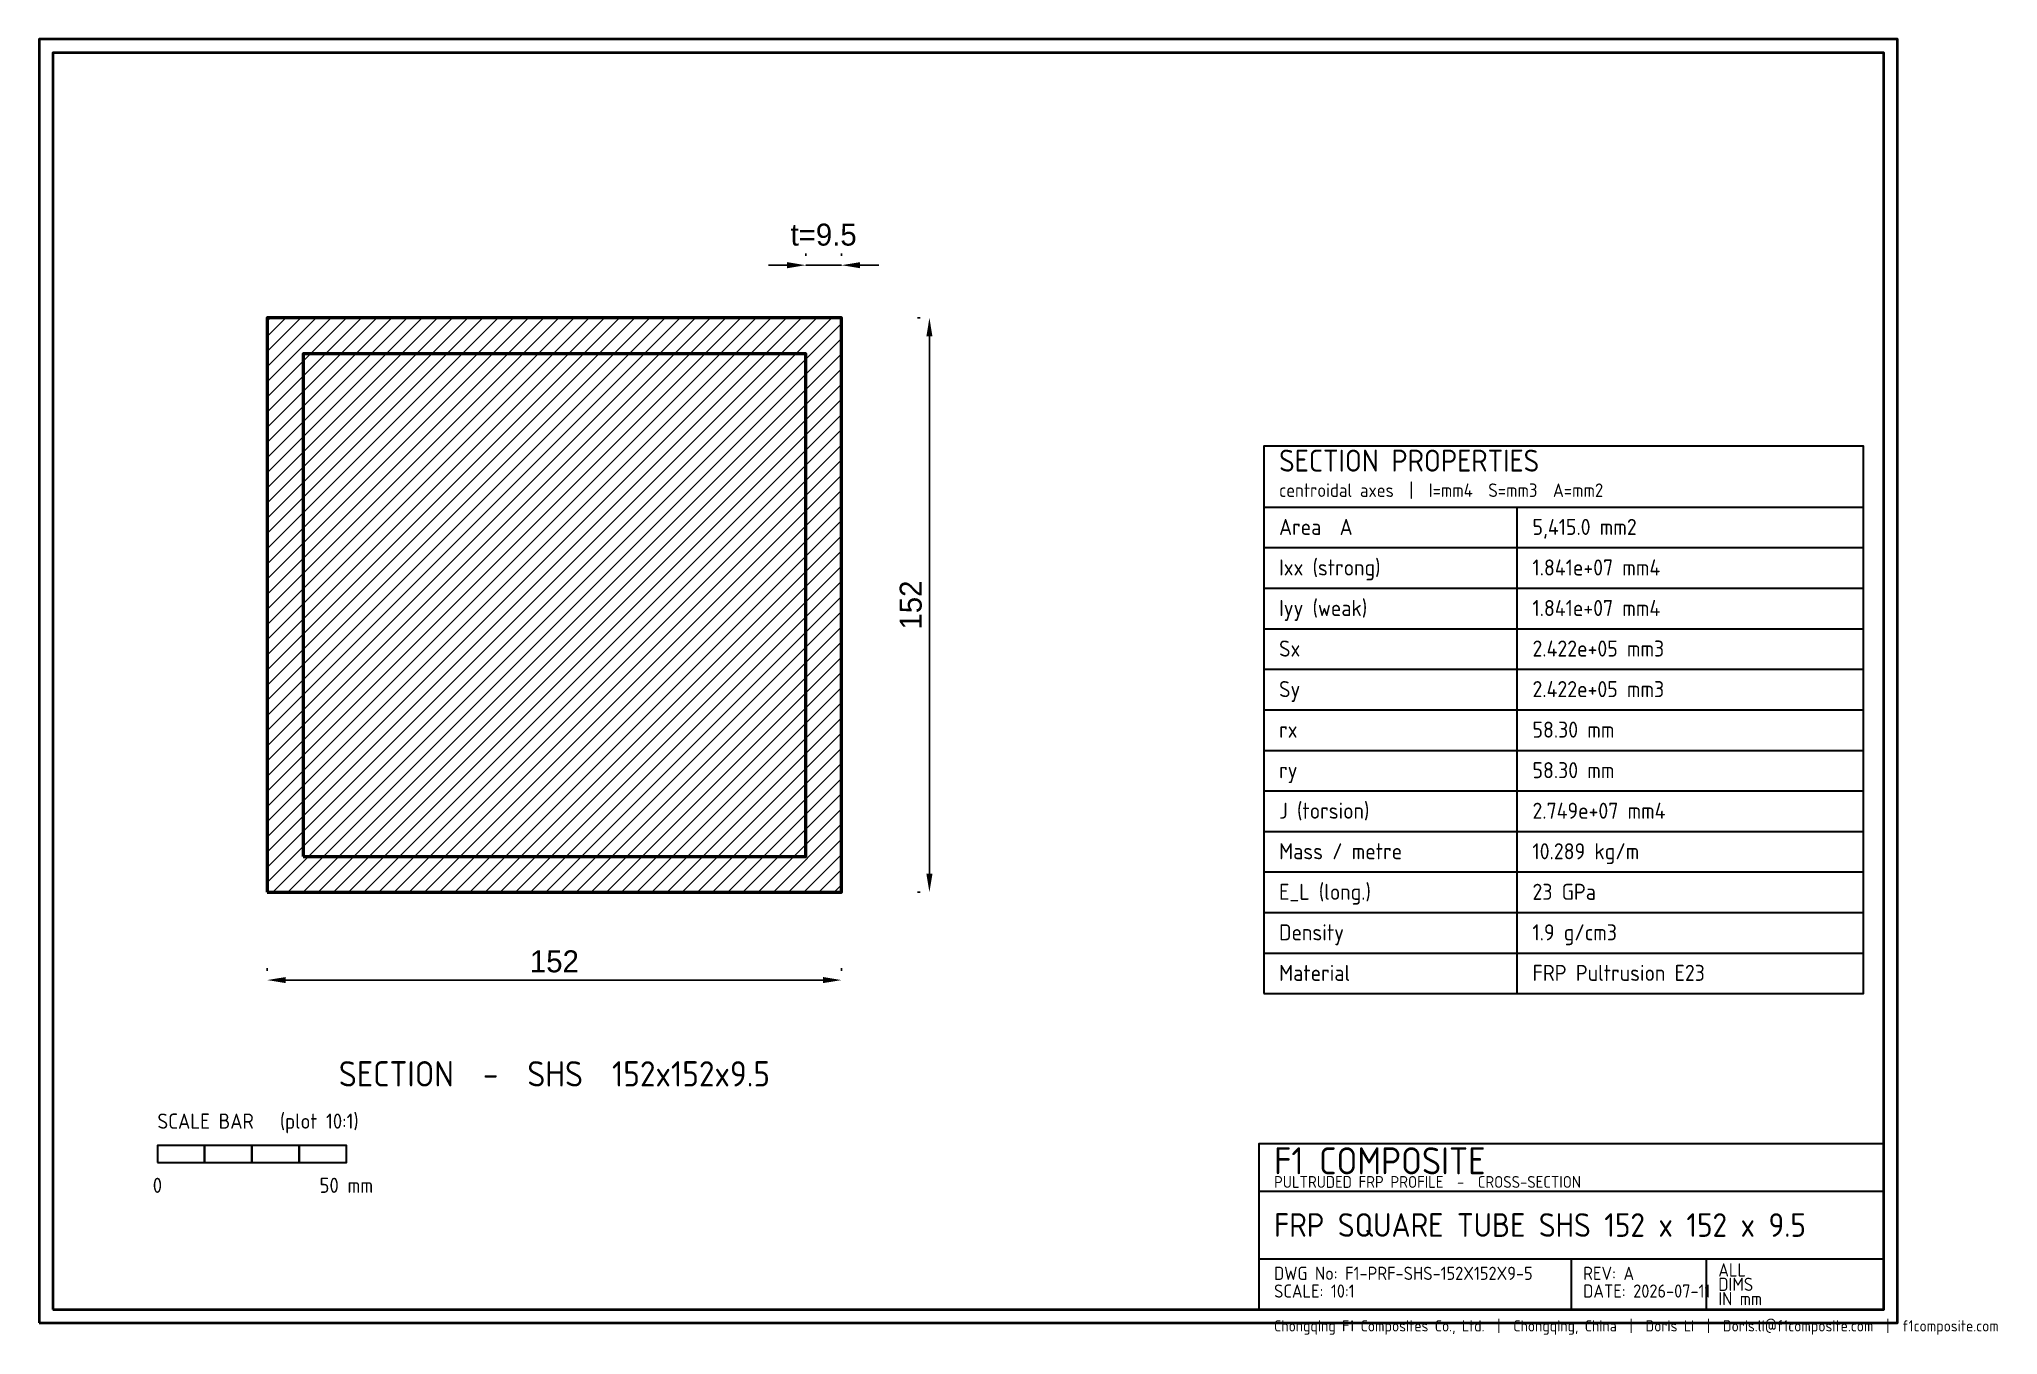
# Model space of a CAD drawing. Header units: millimetres. Extents: x 0 to 11595, y -70 to 7600.
import ezdxf
from ezdxf.enums import TextEntityAlignment as Align

# ---------------------------------------------------------------- set-up
doc = ezdxf.new("R2010")
doc.units = ezdxf.units.MM
for name, color, linetype, lineweight in [('BEAM', 4, 'CONTINUOUS', 50), ('BORDER', 250, 'CONTINUOUS', 40), ('DIM', 1, 'CONTINUOUS', 18), ('HATCH', 9, 'CONTINUOUS', 9), ('TEXT', 250, 'CONTINUOUS', 25), ('TITLE', 250, 'CONTINUOUS', 30)]:
    doc.layers.add(name, color=color, linetype=linetype, lineweight=lineweight)
doc.styles.add('F1', font='isocp.shx')
doc.dimstyles.new('F1DIM', dxfattribs={"dimtxt": 130, "dimasz": 110, "dimexe": 70, "dimexo": 55, "dimgap": 45, "dimtad": 1, "dimdec": 0, "dimcen": 2.5, "dimclrd": 1, "dimclre": 1, "dimclrt": 1, "dimazin": 3, "dimtfac": 1, "dimtmove": 0, "dimatfit": 3})

msp = doc.modelspace()

# ---------------------------------------------------------------- hatches: boundary and pattern name
at = {"layer": 'HATCH'}
h = msp.add_hatch(dxfattribs=at)
h.set_pattern_fill('ANSI31', scale=20)
h.paths.add_polyline_path([(1350, 2550), (4750, 2550), (4750, 5950), (1350, 5950)])
h.paths.add_polyline_path([(1562.5, 2762.5), (4537.5, 2762.5), (4537.5, 5737.5), (1562.5, 5737.5)], flags=0)

# ---------------------------------------------------------------- linework, layer by layer
at = {"layer": 'BEAM'}
for points in [[(1350, 2550), (4750, 2550), (4750, 5950), (1350, 5950)], [(1562.5, 2762.5), (4537.5, 2762.5), (4537.5, 5737.5), (1562.5, 5737.5)]]:
    msp.add_lwpolyline(points, close=True, dxfattribs=at)
at = {"layer": 'BORDER'}
for points in [[(0, 0), (11000, 0), (11000, 7600), (0, 7600)], [(80, 80), (10920, 80), (10920, 7520), (80, 7520)]]:
    msp.add_lwpolyline(points, close=True, dxfattribs=at)
at = {"layer": 'TITLE'}
for p, q in [((7250, 4830), (10800, 4830)), ((8750, 1950), (8750, 4830)), ((7250, 4590), (10800, 4590)), ((7250, 4350), (10800, 4350)), ((7250, 4110), (10800, 4110)), ((7250, 3870), (10800, 3870)), ((7250, 3630), (10800, 3630)), ((7250, 3390), (10800, 3390)), ((7250, 3150), (10800, 3150)), ((7250, 2910), (10800, 2910)), ((7250, 2670), (10800, 2670)), ((7250, 2430), (10800, 2430)), ((7250, 2190), (10800, 2190)), ((7250, 1950), (10800, 1950)), ((7220, 780), (10920, 780)), ((7220, 380), (10920, 380)), ((9070, 80), (9070, 380)), ((9870, 80), (9870, 380))]:
    msp.add_line(p, q, dxfattribs=at)
for points in [[(7250, 1950), (10800, 1950), (10800, 5190), (7250, 5190)], [(700, 950), (979.6, 950), (979.6, 1050), (700, 1050)], [(979.6, 950), (1259.2, 950), (1259.2, 1050), (979.6, 1050)], [(1259.2, 950), (1538.8, 950), (1538.8, 1050), (1259.2, 1050)], [(1538.8, 950), (1818.4, 950), (1818.4, 1050), (1538.8, 1050)], [(7220, 80), (10920, 80), (10920, 1060), (7220, 1060)]]:
    msp.add_lwpolyline(points, close=True, dxfattribs=at)

# ---------------------------------------------------------------- texts
at = {"layer": 'TEXT', "style": 'F1'}
for s, height, p in [('centroidal axes  |  I=mm4  S=mm3  A=mm2', 80, (7340, 4890)), ('Area  A', 95, (7340, 4665)), ('5,415.0 mm2', 95, (8840, 4665)), ('Ixx (strong)', 95, (7340, 4425)), ('1.841e+07 mm4', 95, (8840, 4425)), ('Iyy (weak)', 95, (7340, 4185)), ('1.841e+07 mm4', 95, (8840, 4185)), ('Sx', 95, (7340, 3945)), ('2.422e+05 mm3', 95, (8840, 3945)), ('Sy', 95, (7340, 3705)), ('2.422e+05 mm3', 95, (8840, 3705)), ('rx', 95, (7340, 3465)), ('58.30 mm', 95, (8840, 3465)), ('ry', 95, (7340, 3225)), ('58.30 mm', 95, (8840, 3225)), ('J (torsion)', 95, (7340, 2985)), ('2.749e+07 mm4', 95, (8840, 2985)), ('Mass / metre', 95, (7340, 2745)), ('10.289 kg/m', 95, (8840, 2745)), ('E_L (long.)', 95, (7340, 2505)), ('23 GPa', 95, (8840, 2505)), ('Density', 95, (7340, 2265)), ('1.9 g/cm3', 95, (8840, 2265)), ('Material', 95, (7340, 2025)), ('FRP Pultrusion E23', 95, (8840, 2025)), ('SCALE BAR   (plot 10:1)', 90, (700, 1150)), ('Chongqing F1 Composites Co., Ltd.  |  Chongqing, China  |  Doris Li  |  Doris.li@f1composite.com  |  f1composite.com', 66, (7310, -50))]:
    msp.add_text(s, height=height, dxfattribs=at).set_placement(p)
for s, p in [('0', (700, 770)), ('50 mm', (1818.4, 770))]:
    msp.add_text(s, height=90, dxfattribs=at).set_placement(p, align=Align.CENTER)
at = {"layer": 'TITLE', "style": 'F1'}
for s, height, p in [('SECTION PROPERTIES', 130, (7340, 5040)), ('F1 COMPOSITE', 160, (7310, 880)), ('PULTRUDED FRP PROFILE  -  CROSS-SECTION', 70, (7310, 800)), ('FRP SQUARE TUBE SHS 152 x 152 x 9.5', 140, (7310, 510)), ('ALL', 78, (9940, 275)), ('DWG No: F1-PRF-SHS-152X152X9-5', 78, (7310, 255)), ('REV: A', 78, (9140, 255)), ('DIMS', 78, (9940, 190)), ('SCALE: 10:1', 78, (7310, 150)), ('DATE: 2026-07-11', 78, (9140, 150)), ('IN mm', 78, (9940, 105))]:
    msp.add_text(s, height=height, dxfattribs=at).set_placement(p)
msp.add_text('SECTION  -  SHS  152x152x9.5', height=150, dxfattribs=at).set_placement((3050, 1400), align=Align.CENTER)

# ---------------------------------------------------------------- dimensions: what is measured, and where the dimension line sits
at = {"layer": 'DIM'}
for base, p1, p2, text in [((4537.5, 6262), (4537.5, 6262), (4750, 6262), 't=9.5'), ((1350, 2030), (1350, 2030), (4750, 2030), '152')]:
    msp.add_linear_dim(base=base, p1=p1, p2=p2, text=text, dimstyle='F1DIM', dxfattribs=at).render()
msp.add_linear_dim(base=(5270, 2550), p1=(5270, 2550), p2=(5270, 5950), angle=90, text='152', dimstyle='F1DIM', dxfattribs=at).render()

doc.saveas('drawing.dxf')
